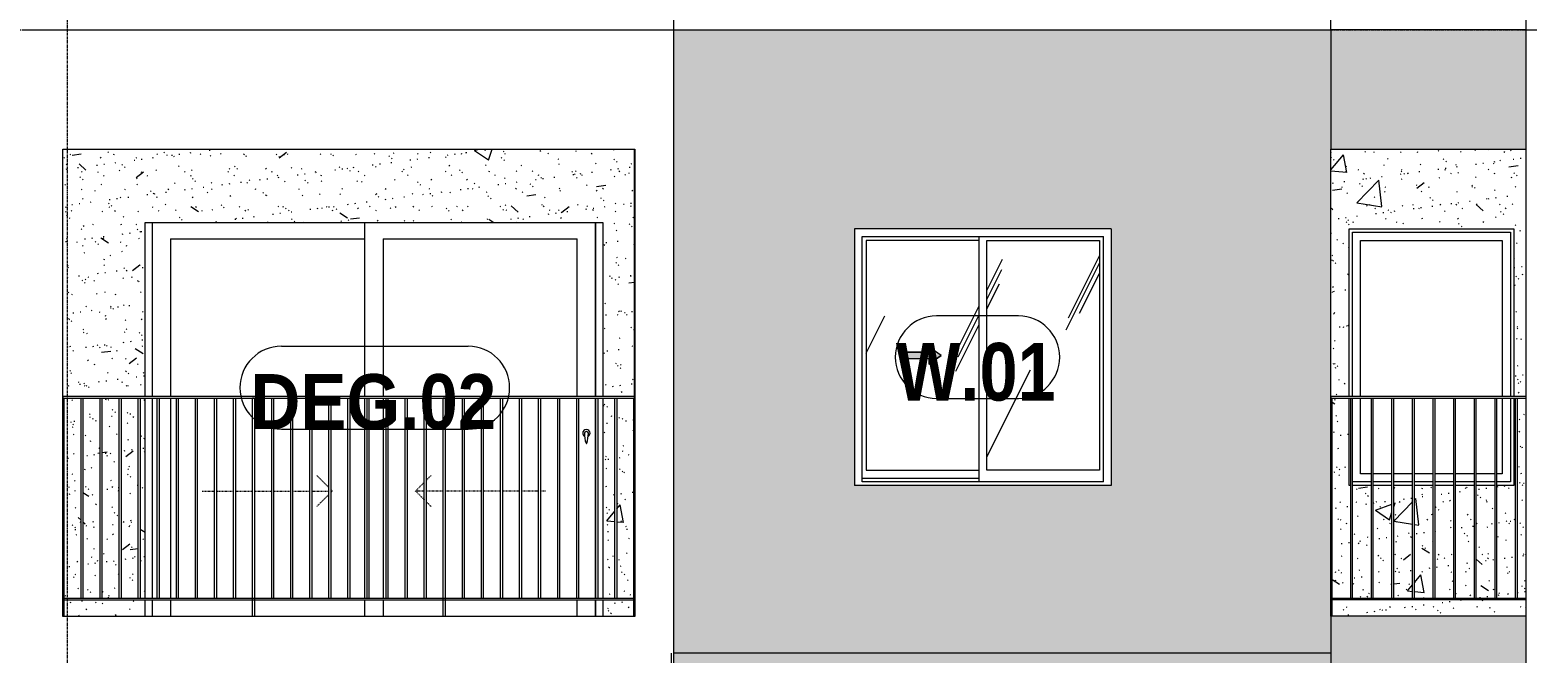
# Model space of a CAD drawing. Header units: millimetres. Extents: x 1240 to 198004, y -7796 to 35300.
# Drawn here: x 53332 to 61507, y 15800 to 19200 of the extents above; entities that cross this region are included whole.
import ezdxf

# ---------------------------------------------------------------- set-up
doc = ezdxf.new("R2010")
doc.units = ezdxf.units.MM
for name, pattern in [('1 NÉT CALL OUT', [6, 3, -3]), ('Centre', [31.75, 6.35, -4.7625, 15.875, -4.7625]), ('Dash', [6, 3, -3]), ('Grid Line', [22.225, 12.7, -3.175, 3.175, -3.175])]:
    doc.linetypes.add(name, pattern=pattern)
for name, color, linetype, lineweight in [('0-1', 7, 'Continuous', 5), ('A-DETL-GENF', 92, 'Continuous', 9), ('A-DETL-GENF-2', 92, '1 NÉT CALL OUT', 9), ('A-DOOR', 31, 'Continuous', 9), ('A-DOOR-FRAM', 31, 'Continuous', 9), ('A-DOOR-HDLN', 31, 'Dash', 18), ('A-DOOR-IDEN', 31, 'Continuous', 9), ('A-FLOR-HRAL', 11, 'Continuous', 9), ('A-FLOR-HRAL-1', 253, 'Continuous', 9), ('A-FLOR-LEVL-2', 51, 'Centre', 9), ('A-GLAZ', 151, 'Continuous', 9), ('A-GLAZ-1', 7, 'Continuous', 9), ('A-GLAZ-3', 7, '1 NÉT CALL OUT', 9), ('A-GLAZ-IDEN', 152, 'Continuous', 9), ('A-WALL', 113, 'Continuous', 9), ('A-WALL-PATT-2', 9, 'Continuous', 9), ('A-WALL-PATT-4', 111, 'Continuous', 9), ('I-WALL', 2, 'Continuous', 9), ('I-WALL-1', 7, 'Continuous', 9), ('S-COLS', 52, 'Continuous', 9), ('S-GRID-1', 1, 'Grid Line', 9)]:
    doc.layers.add(name, color=color, linetype=linetype, lineweight=lineweight)
doc.styles.add('Arial_B_1', font='arialbd.ttf', dxfattribs={"width": 0.85, "height": 315})
doc.styles.add('Arial_B_2', font='arialbd.ttf', dxfattribs={"width": 0.9, "height": 300})
pattern_1 = [(50, (377.7, 0), (1093.104, -95.634), [114.3, -1257.3]), (355, (377.7, 0), (-211.457, 1146.34), [91.44, -1005.84]), (100.451, (468.8, -8), (881.656, 1050.7), [97.14, -1068.54]), (46.184, (377.7, 304.8), (1626.475, -252.257), [171.45, -1885.95]), (96.636, (513.3, 283.8), (1424.416, 1484.565), [145.71, -1602.81]), (351.184, (377.7, 304.8), (1424.43, 1484.55), [137.16, -1508.76]), (21, (530.1, 228.6), (909.686, -613.591), [114.3, -1257.3]), (326, (530.1, 228.6), (370.812, 1105.129), [91.44, -1005.84]), (71.451, (606, 177.5), (1280.503, 491.528), [97.14, -1068.54]), (37.5, (377.74, 0), (18.5313, 507.3303), [50.292, -943.356, 50.292, -970.788, -1009.65]), (37.5, (377.74, 0), (18.5313, 507.3303), [-2014.728, 50.292, -959.358]), (7.5, (377.74, 0), (400.9178, 601.0836), [50.292, -531.876, 50.292, -920.496, -384.81]), (7.5, (377.74, 0), (400.9178, 601.0836), [-1552.956, 50.292, -334.518]), (327.5, (37.9, 0), (813.5452, -34.3737), [50.292, -330.708, 50.292, -1138.428, -1577.34]), (327.5, (37.9, 0), (813.5452, -34.3737), [-1569.72, 50.292, -1527.048]), (317.5, (-114.5, 0), (888.7755, 152.56), [50.292, -445.008, 50.292, -739.14, -1120.14]), (317.5, (-114.5, 0), (888.7755, 152.56), [-1284.732, 50.292, -1069.848])]
pattern_2 = [(37.5, (377.74, 0), (-4.79953, 146.8239), [5.029, -110.795, 5.029, -124.511, -123.825]), (37.5, (377.74, 0), (-4.79953, 146.8239), [-245.364, 5.029, -118.796]), (7.5, (377.74, 0), (134.85743, 215.0472), [5.029, -57.455, 5.029, -99.365, -40.005]), (7.5, (377.74, 0), (134.85743, 215.0472), [-166.878, 5.029, -34.976]), (327.5, (284.02, 0), (237.29776, 0.4316), [5.029, -33.071, 5.029, -132.131, -179.07]), (327.5, (284.02, 0), (237.29776, 0.4316), [-175.26, 5.029, -174.041]), (317.5, (284.02, 0), (229.06706, 66.8792), [5.029, -14.021, 5.029, -84.887, -102.87]), (317.5, (284.02, 0), (229.06706, 66.8792), [-108.966, 5.029, -97.841])]
pattern_3 = [(63.435, (2168, 104.33), (-0.001, 1524.001), [532.463, -2875.304]), (63.435, (644, 104.33), (-0.001, 1524.001), [532.463, -2875.304]), (63.435, (2897.55, 398.8), (-0.001, 1524.001), [532.463, -2875.304]), (63.435, (1373.55, 398.8), (-0.001, 1524.001), [532.463, -2875.304]), (63.435, (2787.1, 294.83), (-0.001, 1524.001), [532.463, -2875.304]), (63.435, (1263.1, 294.83), (-0.001, 1524.001), [532.463, -2875.304]), (63.435, (2674.6, 890.1), (-0.001, 1524.001), [258.802, -3148.965]), (63.435, (1150.6, 890.1), (-0.001, 1524.001), [258.802, -3148.965]), (63.435, (2600.96, 797.95), (-0.001, 1524.001), [532.463, -2875.304]), (63.435, (1076.96, 797.95), (-0.001, 1524.001), [532.463, -2875.304]), (63.435, (2613.95, 864.1), (-0.001, 1524.001), [532.463, -2875.304]), (63.435, (1089.95, 864.1), (-0.001, 1524.001), [532.463, -2875.304]), (63.435, (1999.1, 573.94), (-0.001, 1524.001), [532.463, -2875.304]), (63.435, (475.1, 573.94), (-0.001, 1524.001), [532.463, -2875.304]), (63.435, (2012.1, 651.9), (-0.001, 1524.001), [532.463, -2875.304]), (63.435, (488.1, 651.9), (-0.001, 1524.001), [532.463, -2875.304]), (63.435, (2015.6, 708.1), (-0.001, 1524.001), [532.463, -2875.304]), (63.435, (491.6, 708.1), (-0.001, 1524.001), [532.463, -2875.304])]

# ---------------------------------------------------------------- blocks, each defined once
blk = doc.blocks.new('M_Fixed - 900 x 1400-901191-TKCS_MẶT ĐỨNG NỘI KHU 1')
at = {"layer": 'A-GLAZ-1'}
for p, q in [((68756, 7896), (69618, 7896)), ((68756, 7000), (68756, 7896)), ((68800, 7852), (69574, 7852)), ((68800, 7000), (68800, 7852)), ((69574, 7852), (69574, 7000)), ((69618, 7896), (69618, 7000)), ((68800, 6578), (68800, 6990)), ((69574, 6990), (69574, 6578)), ((69618, 6990), (69618, 6534)), ((68859, 6578), (68800, 6578)), ((68971.5, 6578), (68869, 6578)), ((69084, 6578), (68981.5, 6578)), ((69196.5, 6578), (69094, 6578)), ((69309, 6578), (69206.5, 6578)), ((69421.5, 6578), (69319, 6578)), ((69534, 6578), (69431.5, 6578)), ((69574, 6578), (69544, 6578)), ((68859, 6534), (68756.5, 6534)), ((68971.5, 6534), (68869, 6534)), ((69084, 6534), (68981.5, 6534)), ((69196.5, 6534), (69094, 6534)), ((69309, 6534), (69206.5, 6534)), ((69421.5, 6534), (69319, 6534)), ((69534, 6534), (69431.5, 6534)), ((69618, 6534), (69544, 6534))]:
    blk.add_line(p, q, dxfattribs=at)
blk = doc.blocks.new('Railing - 10mm-901206-TKCS_MẶT ĐỨNG NỘI KHU 1')
at = {"layer": 'A-FLOR-HRAL-1'}
for p, q in [((68746.5, 5900), (68746.5, 6990)), ((68756.5, 5900), (68756.5, 6990))]:
    blk.add_line(p, q, dxfattribs=at)
blk = doc.blocks.new('Railing - 50 x 10mm-V11-TKCS_MẶT ĐỨNG NỘI KHU 1')
at = {"layer": 'A-FLOR-HRAL-1'}
for p in [(60434.9, 6990), (60441.9, 5801.2)]:
    blk.add_line(p, (60441.9, 6990), dxfattribs=at)
blk = doc.blocks.new('Railing - Railing-V156-TKCS_MẶT ĐỨNG NỘI KHU 1')
at = {"layer": 'A-FLOR-HRAL-1'}
for p, q in [((60436.9, 12690), (60436.9, 12700)), ((60436.9, 12700), (61501.9, 12700)), ((61501.9, 12690), (60436.9, 12690))]:
    blk.add_line(p, q, dxfattribs=at)
for name, p in [('Railing - 50 x 10mm-V11-TKCS_MẶT ĐỨNG NỘI KHU 1', (0, 6800)), ('Railing - 10mm-901206-TKCS_MẶT ĐỨNG NỘI KHU 1', (-8202.1, 6800)), ('Railing - 10mm-901206-TKCS_MẶT ĐỨNG NỘI KHU 1', (-8089.6, 6800)), ('Railing - 10mm-901206-TKCS_MẶT ĐỨNG NỘI KHU 1', (-7977.1, 6800)), ('Railing - 10mm-901206-TKCS_MẶT ĐỨNG NỘI KHU 1', (-7864.6, 6800)), ('Railing - 10mm-901206-TKCS_MẶT ĐỨNG NỘI KHU 1', (-7752.1, 6800)), ('Railing - 10mm-901206-TKCS_MẶT ĐỨNG NỘI KHU 1', (-7639.6, 6800)), ('Railing - 10mm-901206-TKCS_MẶT ĐỨNG NỘI KHU 1', (-7527.1, 6800)), ('Railing - 10mm-901206-TKCS_MẶT ĐỨNG NỘI KHU 1', (-7414.6, 6800)), ('Railing - 10mm-901206-TKCS_MẶT ĐỨNG NỘI KHU 1', (-7302.1, 6800))]:
    blk.add_blockref(name, p)
blk = doc.blocks.new('Top Rail Type - Top Rail_Internal_-883276-TKCS_MẶT ĐỨNG NỘI KHU 1')
at = {"layer": 'A-FLOR-HRAL-1'}
for p, q in [((60436.9, 6990), (60436.9, 7000)), ((61501.9, 7000), (60436.9, 7000)), ((60436.9, 6990), (61501.9, 6990))]:
    blk.add_line(p, q, dxfattribs=at)
blk = doc.blocks.new('NCV_TKTC_TANG 5_rvt-1-TKCS_MẶT ĐỨNG NỘI KHU 1')
at = {"layer": 'A-WALL-PATT-2'}
h = blk.add_hatch(dxfattribs=at)
h.set_pattern_fill('FP_31', color=256, style=0, pattern_type=2)
h.set_pattern_definition(pattern_1)
h.paths.add_polyline_path([(56460.3, 16000), (56630.3, 16000), (56630.3, 16090), (56460.3, 16090)])
h.paths.add_polyline_path([(53516.9, 16000), (53960.3, 16000), (53960.3, 16090), (53516.9, 16090), (53516.9, 16005)])
h.paths.add_polyline_path([(56460.3, 16100), (56526.2, 16100), (56526.2, 17190), (56460.3, 17190), (56460.3, 16315.9)])
h.paths.add_polyline_path([(53621, 16100), (53715.2, 16100), (53715.2, 17190), (53621, 17190), (53621, 16109.1)])
h.paths.add_polyline_path([(56536.2, 16100), (56630.3, 16100), (56630.3, 17190), (56536.2, 17190), (56536.2, 16315.9)])
h.paths.add_polyline_path([(53611, 16100), (53611, 17190), (53516.9, 17190), (53517.4, 16100), (53585.9, 16100)])
h.paths.add_polyline_path([(53725.2, 16100), (53819.3, 16100), (53819.3, 17190), (53725.2, 17190), (53725.2, 16213.2)])
h.paths.add_polyline_path([(53829.3, 16100), (53923.4, 16100), (53923.4, 17190), (53829.3, 17190), (53829.3, 16315.9)])
h.paths.add_polyline_path([(53933.4, 16100), (53960.3, 16100), (53960.3, 17190), (53933.4, 17190), (53933.4, 16315.9)])
h.paths.add_polyline_path([(53786.8, 17200), (53960.3, 17200), (53960.3, 18150), (56460.3, 18150), (56460.3, 17200), (56633.3, 17200), (56633.3, 18550), (53511.9, 18550), (53511.9, 17200), (53782.8, 17200)])
h = blk.add_hatch(dxfattribs=at)
h.set_pattern_fill('FP_32', color=256, style=0, pattern_type=2)
h.set_pattern_definition(pattern_2)
h.paths.add_polyline_path([(56460.3, 16000), (56630.3, 16000), (56630.3, 16090), (56460.3, 16090)])
h.paths.add_polyline_path([(53516.9, 16000), (53960.3, 16000), (53960.3, 16090), (53516.9, 16090), (53516.9, 16005)])
h.paths.add_polyline_path([(56460.3, 16100), (56526.2, 16100), (56526.2, 17190), (56460.3, 17190), (56460.3, 16315.9)])
h.paths.add_polyline_path([(53621, 16100), (53715.2, 16100), (53715.2, 17190), (53621, 17190), (53621, 16109.1)])
h.paths.add_polyline_path([(56536.2, 16100), (56630.3, 16100), (56630.3, 17190), (56536.2, 17190), (56536.2, 16315.9)])
h.paths.add_polyline_path([(53611, 16100), (53611, 17190), (53516.9, 17190), (53517.4, 16100), (53585.9, 16100)])
h.paths.add_polyline_path([(53725.2, 16100), (53819.3, 16100), (53819.3, 17190), (53725.2, 17190), (53725.2, 16213.2)])
h.paths.add_polyline_path([(53829.3, 16100), (53923.4, 16100), (53923.4, 17190), (53829.3, 17190), (53829.3, 16315.9)])
h.paths.add_polyline_path([(53933.4, 16100), (53960.3, 16100), (53960.3, 17190), (53933.4, 17190), (53933.4, 16315.9)])
h.paths.add_polyline_path([(53786.8, 17200), (53960.3, 17200), (53960.3, 18150), (56460.3, 18150), (56460.3, 17200), (56633.3, 17200), (56633.3, 18550), (53511.9, 18550), (53511.9, 17200), (53782.8, 17200)])
h = blk.add_hatch(dxfattribs=at)
h.set_pattern_fill('FP_31', color=256, style=0, pattern_type=2)
h.set_pattern_definition(pattern_1)
h.paths.add_polyline_path([(60441.9, 16001.2), (61501.9, 16001.2), (61501.9, 16090), (60441.9, 16090)])
h.paths.add_polyline_path([(60891.9, 16100), (60994.4, 16100), (60994.4, 16715), (60891.9, 16715), (60891.9, 16315.9)])
h.paths.add_polyline_path([(61004.4, 16100), (61106.9, 16100), (61106.9, 16715), (61004.4, 16715), (61004.4, 16300.1)])
h.paths.add_polyline_path([(61116.9, 16100), (61219.4, 16100), (61219.4, 16715), (61116.9, 16715), (61116.9, 16200.7)])
h.paths.add_polyline_path([(60881.9, 16100), (60881.9, 16715), (60779.4, 16715), (60779.4, 16100)])
h.paths.add_polyline_path([(61230.9, 16100), (61331.9, 16100), (61331.9, 16715), (61229.4, 16715), (61229.4, 16100)])
h.paths.add_polyline_path([(60554.4, 16100), (60656.9, 16100), (60656.9, 16715), (60554.4, 16715), (60554.4, 16315.9)])
h.paths.add_polyline_path([(60769.4, 16100), (60769.4, 16715), (60666.9, 16715), (60666.9, 16100)])
h.paths.add_polyline_path([(60544.4, 16100), (60544.4, 16715), (60534.9, 16715), (60534.9, 17190), (60441.9, 17190), (60441.9, 16100)])
h.paths.add_polyline_path([(61341.9, 16100), (61444.4, 16100), (61444.4, 17190), (61434.9, 17190), (61434.9, 16715), (61341.9, 16715), (61341.9, 16315.9)])
h.paths.add_polyline_path([(61454.4, 16100), (61501.9, 16100), (61501.9, 17190), (61454.4, 17190), (61454.4, 16315.9)])
h.paths.add_polyline_path([(60434.9, 17190), (60436.9, 17190), (60436.9, 17200), (60534.9, 17200), (60534.9, 18115), (61434.9, 18115), (61434.9, 17200), (61501.9, 17200), (61501.9, 18550), (60434.9, 18550), (60434.9, 18114.4)])
h = blk.add_hatch(dxfattribs=at)
h.set_pattern_fill('FP_32', color=256, style=0, pattern_type=2)
h.set_pattern_definition(pattern_2)
h.paths.add_polyline_path([(60441.9, 16001.2), (61501.9, 16001.2), (61501.9, 16090), (60441.9, 16090)])
h.paths.add_polyline_path([(60891.9, 16100), (60994.4, 16100), (60994.4, 16715), (60891.9, 16715), (60891.9, 16315.9)])
h.paths.add_polyline_path([(61004.4, 16100), (61106.9, 16100), (61106.9, 16715), (61004.4, 16715), (61004.4, 16300.1)])
h.paths.add_polyline_path([(61116.9, 16100), (61219.4, 16100), (61219.4, 16715), (61116.9, 16715), (61116.9, 16200.7)])
h.paths.add_polyline_path([(60881.9, 16100), (60881.9, 16715), (60779.4, 16715), (60779.4, 16100)])
h.paths.add_polyline_path([(61230.9, 16100), (61331.9, 16100), (61331.9, 16715), (61229.4, 16715), (61229.4, 16100)])
h.paths.add_polyline_path([(60554.4, 16100), (60656.9, 16100), (60656.9, 16715), (60554.4, 16715), (60554.4, 16315.9)])
h.paths.add_polyline_path([(60769.4, 16100), (60769.4, 16715), (60666.9, 16715), (60666.9, 16100)])
h.paths.add_polyline_path([(60544.4, 16100), (60544.4, 16715), (60534.9, 16715), (60534.9, 17190), (60441.9, 17190), (60441.9, 16100)])
h.paths.add_polyline_path([(61341.9, 16100), (61444.4, 16100), (61444.4, 17190), (61434.9, 17190), (61434.9, 16715), (61341.9, 16715), (61341.9, 16315.9)])
h.paths.add_polyline_path([(61454.4, 16100), (61501.9, 16100), (61501.9, 17190), (61454.4, 17190), (61454.4, 16315.9)])
h.paths.add_polyline_path([(60434.9, 17190), (60436.9, 17190), (60436.9, 17200), (60534.9, 17200), (60534.9, 18115), (61434.9, 18115), (61434.9, 17200), (61501.9, 17200), (61501.9, 18550), (60434.9, 18550), (60434.9, 18114.4)])
at = {"layer": 'I-WALL-1'}
for p, q in [((53960.3, 17200), (53960.3, 18150)), ((53960.3, 18150), (56460.3, 18150)), ((56460.3, 18150), (56460.3, 17200)), ((60534.9, 17200), (60534.9, 18115)), ((60534.9, 18115), (61434.9, 18115)), ((61434.9, 18115), (61434.9, 17200)), ((53960.3, 16100), (53960.3, 17190)), ((56460.3, 17190), (56460.3, 16100)), ((60534.9, 16715), (60534.9, 17190)), ((61434.9, 17190), (61434.9, 16715)), ((60544.4, 16715), (60534.9, 16715)), ((60656.9, 16715), (60554.4, 16715)), ((60769.4, 16715), (60666.9, 16715)), ((60881.9, 16715), (60779.4, 16715)), ((60994.4, 16715), (60891.9, 16715)), ((61106.9, 16715), (61004.4, 16715)), ((61219.4, 16715), (61116.9, 16715)), ((61331.9, 16715), (61229.4, 16715)), ((61434.9, 16715), (61341.9, 16715)), ((53960.3, 16000), (53960.3, 16090)), ((56460.3, 16090), (56460.3, 16000))]:
    blk.add_line(p, q, dxfattribs=at)
at = {"layer": 'A-FLOR-HRAL'}
for name, p in [('Railing - Railing-V156-TKCS_MẶT ĐỨNG NỘI KHU 1', (0, 3400)), ('Top Rail Type - Top Rail_Internal_-883276-TKCS_MẶT ĐỨNG NỘI KHU 1', (0, 10200))]:
    blk.add_blockref(name, p, dxfattribs=at)
at = {"layer": 'A-GLAZ'}
blk.add_blockref('M_Fixed - 900 x 1400-901191-TKCS_MẶT ĐỨNG NỘI KHU 1', (-8202.1, 10200), dxfattribs=at)
blk = doc.blocks.new('1_FAMILY RVT - W01-WxH 1400x1400xmm-V170-TKCS_MẶT ĐỨNG NỘI KHU 1')
at = {"layer": 'A-DETL-GENF-2'}
blk.add_hatch(color=256, dxfattribs=at).paths.add_polyline_path([(58239.8, 17376.5), (58307.5, 17423.9), (58239.8, 17471.4), (58239.8, 17440.9), (58104.3, 17440.9), (58104.3, 17407), (58239.8, 17407)])
at = {"layer": 'A-GLAZ'}
h = blk.add_hatch(dxfattribs=at)
h.set_pattern_fill('FP_2', color=256, style=0, pattern_type=2)
h.set_pattern_definition(pattern_3)
h.paths.add_polyline_path([(57898.8, 16797), (58513.1, 16797), (58513.1, 18050.9), (57898.8, 18050.9), (57898.8, 17411.2)])
h.paths.add_polyline_path([(58239.8, 17376.5), (58239.8, 17407), (58104.3, 17407), (58104.3, 17440.9), (58239.8, 17440.9), (58239.8, 17471.4), (58307.5, 17423.9), (58283.4, 17407)])
h = blk.add_hatch(dxfattribs=at)
h.set_pattern_fill('FP_2', color=256, style=0, pattern_type=2)
h.set_pattern_definition(pattern_3)
h.paths.add_polyline_path([(59171.8, 16797), (59171.8, 18050.9), (58557.5, 18050.9), (58557.5, 16797)])
at = {"layer": 'A-DETL-GENF'}
for p, q in [((58104.3, 17440.9), (58104.3, 17407)), ((58104.3, 17440.9), (58239.8, 17440.9)), ((58239.8, 17440.9), (58104.3, 17440.9)), ((58104.3, 17440.9), (58104.3, 17407)), ((58239.8, 17471.4), (58239.8, 17440.9)), ((58307.5, 17423.9), (58239.8, 17471.4)), ((58307.5, 17423.9), (58239.8, 17471.4)), ((58239.8, 17471.4), (58239.8, 17440.9)), ((58307.5, 17423.9), (58239.8, 17376.5)), ((58239.8, 17376.5), (58307.5, 17423.9)), ((58104.3, 17407), (58239.8, 17407)), ((58104.3, 17407), (58239.8, 17407)), ((58239.8, 17407), (58239.8, 17376.5)), ((58239.8, 17407), (58239.8, 17376.5))]:
    blk.add_line(p, q, dxfattribs=at)
at = {"layer": 'A-GLAZ'}
for p, q in [((59235.3, 18114.4), (57835.3, 18114.4)), ((57835.3, 18114.4), (57835.3, 16714.4)), ((57876.2, 18073.5), (59194.4, 18073.5)), ((57876.2, 16733.5), (57876.2, 18073.5)), ((58513.1, 18073.5), (58513.1, 16733.5)), ((59194.4, 16733.5), (59194.4, 18073.5)), ((59235.3, 18114.4), (59235.3, 16714.4)), ((57898.8, 18050.9), (57898.8, 16797)), ((58513.1, 18050.9), (57898.8, 18050.9)), ((58557.5, 16797), (58557.5, 18050.9)), ((58557.5, 18050.9), (59171.8, 18050.9)), ((59171.8, 18050.9), (59171.8, 16797)), ((57898.8, 16797), (58513.1, 16797)), ((59171.8, 16797), (58557.5, 16797)), ((59235.3, 16714.4), (57835.3, 16714.4)), ((58513.1, 16752.5), (57876.2, 16752.5)), ((58513.1, 16752.5), (57876.2, 16752.5)), ((59194.4, 16733.5), (57876.2, 16733.5))]:
    blk.add_line(p, q, dxfattribs=at)
blk = doc.blocks.new('DEG_02-DEG_03 - DEG_02-2500x2400mm-CỬA ĐI 02 CÁNH TRƯỢT-625766-TKCS_MẶT ĐỨNG NỘI KHU 1')
at = {"layer": 'A-DOOR'}
for p, q in [((55160.3, 10400), (55160.3, 11350)), ((56420.3, 11350), (56420.3, 10400)), ((54100.3, 11260), (54100.3, 10400)), ((54100.3, 11260), (55160.3, 11260)), ((55260.3, 11260), (55260.3, 10400)), ((55260.3, 11260), (56320.3, 11260)), ((56320.3, 10400), (56320.3, 11260)), ((54100.3, 10390), (54100.3, 9300)), ((55160.3, 9300), (55160.3, 10390)), ((55260.3, 10390), (55260.3, 9300)), ((56420.3, 10390), (56420.3, 9300)), ((54100.3, 9290), (54100.3, 9200)), ((55160.3, 9200), (55160.3, 9290)), ((55260.3, 9290), (55260.3, 9200)), ((56320.3, 9200), (56320.3, 9290)), ((56420.3, 9290), (56420.3, 9200))]:
    blk.add_line(p, q, dxfattribs=at)
at = {"layer": 'A-DOOR', "flags": 128}
blk.add_lwpolyline([(56371.8, 10208.7), (56371.8, 10208.7), (56371.8, 10208.7), (56371.8, 10208.7), (56371.8, 10208.7), (56371.8, 10208.7), (56371.8, 10208.7), (56371.7, 10208.7), (56371.7, 10208.7), (56371.7, 10208.7), (56371.7, 10208.7), (56371.6, 10208.7), (56371.6, 10208.7), (56371.6, 10208.7), (56371.5, 10208.7), (56371.5, 10208.7), (56371.5, 10208.7), (56371.4, 10208.7), (56371.4, 10208.7), (56371.4, 10208.7), (56371.3, 10208.7), (56371.3, 10208.7), (56371.2, 10208.7), (56371.2, 10208.7), (56371.1, 10208.7), (56371.1, 10208.7), (56371, 10208.7), (56371, 10208.7), (56370.9, 10208.7), (56370.9, 10208.7), (56370.8, 10208.7), (56370.7, 10208.7), (56370.7, 10208.7), (56370.6, 10208.7), (56370.6, 10208.7), (56370.5, 10208.7), (56370.4, 10208.7), (56370.4, 10208.7), (56370.3, 10208.7), (56370.3, 10208.7), (56370.2, 10208.7), (56370.1, 10208.7), (56370.1, 10208.7), (56370, 10208.7), (56370, 10208.7), (56369.9, 10208.7), (56369.9, 10208.7), (56369.8, 10208.7), (56369.7, 10208.7), (56369.7, 10208.7), (56369.6, 10208.7), (56369.6, 10208.7), (56369.5, 10208.7), (56369.5, 10208.7), (56369.4, 10208.7), (56369.4, 10208.7), (56369.3, 10208.7), (56369.3, 10208.7), (56369.2, 10208.7), (56369.2, 10208.7), (56369.2, 10208.7), (56369.1, 10208.7), (56369.1, 10208.7), (56369.1, 10208.7), (56369, 10208.7), (56369, 10208.7), (56369, 10208.7), (56368.9, 10208.7), (56368.9, 10208.7), (56368.9, 10208.7), (56368.9, 10208.7), (56368.9, 10208.7), (56368.8, 10208.7), (56368.8, 10208.7), (56368.8, 10208.7), (56368.8, 10208.7), (56368.8, 10208.7)], dxfattribs=at)
at = {"layer": 'A-DOOR'}
for centre, radius, start, end in [((56370.3, 10200), 20, 0, 180), ((56370.3, 10200), 20, 180, 240), ((56368.8, 10199.2), 9.45, 90, 180), ((56524.1, 10199.2), 164.8, 180, 199.13397), ((56370.7, 10146), 2.34, 199.13397, 261.03098), ((56369.9, 10146), 2.34, 278.96902, 340.86603), ((56371.8, 10199.2), 9.45, 0, 90), ((56216.5, 10199.2), 164.8, 340.86603, 0), ((56370.3, 10200), 20, 300, 0)]:
    blk.add_arc(centre, radius, start, end, dxfattribs=at)
at = {"layer": 'A-DOOR-FRAM'}
for p, q in [((54000.3, 10400), (54000.3, 11350)), ((56420.3, 10400), (56420.3, 11350)), ((54000.3, 9300), (54000.3, 10390)), ((56420.3, 9300), (56420.3, 10390)), ((54000.3, 9200), (54000.3, 9290)), ((56420.3, 9200), (56420.3, 9290))]:
    blk.add_line(p, q, dxfattribs=at)
at = {"layer": 'A-DOOR-HDLN'}
for p, q in [((54964.5, 9902.8), (54898.2, 9969.1)), ((54983.1, 9884.2), (54974.5, 9892.8)), ((55437.6, 9884.2), (55485.1, 9931.7)), ((55495.1, 9941.7), (55522.4, 9969.1)), ((54273.1, 9884.2), (54339.8, 9884.2)), ((54349.8, 9884.2), (54443.9, 9884.2)), ((54453.9, 9884.2), (54548.1, 9884.2)), ((54558.1, 9884.2), (54652.2, 9884.2)), ((54662.2, 9884.2), (54756.3, 9884.2)), ((54766.3, 9884.2), (54860.4, 9884.2)), ((54870.4, 9884.2), (54964.5, 9884.2)), ((54964.5, 9865.7), (54898.2, 9799.4)), ((54983.1, 9884.2), (54974.5, 9875.7)), ((54974.5, 9884.2), (54983.1, 9884.2)), ((55437.6, 9884.2), (55485.1, 9836.7)), ((55485.1, 9884.2), (55437.6, 9884.2)), ((55589.2, 9884.2), (55495.1, 9884.2)), ((55495.1, 9826.7), (55522.4, 9799.4)), ((55693.3, 9884.2), (55599.2, 9884.2)), ((55797.4, 9884.2), (55703.3, 9884.2)), ((55901.5, 9884.2), (55807.4, 9884.2)), ((56005.6, 9884.2), (55911.5, 9884.2)), ((56109.7, 9884.2), (56015.6, 9884.2)), ((56147.6, 9884.2), (56119.7, 9884.2))]:
    blk.add_line(p, q, dxfattribs=at)
blk = doc.blocks.new('Railing - 10mm-1251313-TKCS_MẶT ĐỨNG NỘI KHU 1')
at = {"layer": 'A-FLOR-HRAL'}
for p, q in [((61811, 5900), (61811, 6990)), ((61821, 6990), (61821, 5900))]:
    blk.add_line(p, q, dxfattribs=at)
blk = doc.blocks.new('Railing - 50 x 10mm-1251315-TKCS_MẶT ĐỨNG NỘI KHU 1')
at = {"layer": 'A-FLOR-HRAL'}
for p, q in [((62758.1, 6990), (62748.1, 6990)), ((62748.1, 5800), (62748.1, 6990)), ((62758.1, 6990), (62758.1, 5800))]:
    blk.add_line(p, q, dxfattribs=at)
blk = doc.blocks.new('Railing - 50 x 10mm-1251311-TKCS_MẶT ĐỨNG NỘI KHU 1')
at = {"layer": 'A-FLOR-HRAL'}
for q in [(61711.9, 6990), (61716.9, 5800)]:
    blk.add_line((61716.9, 6990), q, dxfattribs=at)
blk = doc.blocks.new('Railing - 50 x 10mm-V174-TKCS_MẶT ĐỨNG NỘI KHU 1')
at = {"layer": 'A-FLOR-HRAL'}
for p in [(56633.3, 17190), (56630.3, 15999.7)]:
    blk.add_line(p, (56630.3, 17190), dxfattribs=at)
blk = doc.blocks.new('Railing - Railing-3262433-TKCS_MẶT ĐỨNG NỘI KHU 1')
at = {"layer": 'A-FLOR-HRAL'}
for p, q in [((53511.9, 16100), (56633.3, 16100)), ((53511.9, 16090), (56633.3, 16090))]:
    blk.add_line(p, q, dxfattribs=at)
for name, p in [('Railing - 50 x 10mm-1251311-TKCS_MẶT ĐỨNG NỘI KHU 1', (-8200, 10200)), ('Railing - 10mm-1251313-TKCS_MẶT ĐỨNG NỘI KHU 1', (-8200, 10200)), ('Railing - 10mm-1251313-TKCS_MẶT ĐỨNG NỘI KHU 1', (-8095.9, 10200)), ('Railing - 10mm-1251313-TKCS_MẶT ĐỨNG NỘI KHU 1', (-7991.8, 10200)), ('Railing - 10mm-1251313-TKCS_MẶT ĐỨNG NỘI KHU 1', (-7887.7, 10200)), ('Railing - 10mm-1251313-TKCS_MẶT ĐỨNG NỘI KHU 1', (-7783.6, 10200)), ('Railing - 10mm-1251313-TKCS_MẶT ĐỨNG NỘI KHU 1', (-7679.4, 10200)), ('Railing - 10mm-1251313-TKCS_MẶT ĐỨNG NỘI KHU 1', (-7575.3, 10200)), ('Railing - 10mm-1251313-TKCS_MẶT ĐỨNG NỘI KHU 1', (-7471.2, 10200)), ('Railing - 10mm-1251313-TKCS_MẶT ĐỨNG NỘI KHU 1', (-7367.1, 10200)), ('Railing - 50 x 10mm-1251315-TKCS_MẶT ĐỨNG NỘI KHU 1', (-8200, 10200)), ('Railing - 10mm-1251313-TKCS_MẶT ĐỨNG NỘI KHU 1', (-7158.9, 10200)), ('Railing - 10mm-1251313-TKCS_MẶT ĐỨNG NỘI KHU 1', (-7054.8, 10200)), ('Railing - 10mm-1251313-TKCS_MẶT ĐỨNG NỘI KHU 1', (-6950.7, 10200)), ('Railing - 10mm-1251313-TKCS_MẶT ĐỨNG NỘI KHU 1', (-6846.5, 10200)), ('Railing - 10mm-1251313-TKCS_MẶT ĐỨNG NỘI KHU 1', (-6742.4, 10200)), ('Railing - 10mm-1251313-TKCS_MẶT ĐỨNG NỘI KHU 1', (-6638.3, 10200)), ('Railing - 10mm-1251313-TKCS_MẶT ĐỨNG NỘI KHU 1', (-6534.2, 10200)), ('Railing - 10mm-1251313-TKCS_MẶT ĐỨNG NỘI KHU 1', (-6430.1, 10200)), ('Railing - 10mm-1251313-TKCS_MẶT ĐỨNG NỘI KHU 1', (-6326, 10200)), ('Railing - 50 x 10mm-1251315-TKCS_MẶT ĐỨNG NỘI KHU 1', (-7158.9, 10200)), ('Railing - 10mm-1251313-TKCS_MẶT ĐỨNG NỘI KHU 1', (-6117.8, 10200)), ('Railing - 10mm-1251313-TKCS_MẶT ĐỨNG NỘI KHU 1', (-6013.6, 10200)), ('Railing - 10mm-1251313-TKCS_MẶT ĐỨNG NỘI KHU 1', (-5909.5, 10200)), ('Railing - 10mm-1251313-TKCS_MẶT ĐỨNG NỘI KHU 1', (-5805.4, 10200)), ('Railing - 10mm-1251313-TKCS_MẶT ĐỨNG NỘI KHU 1', (-5701.3, 10200)), ('Railing - 10mm-1251313-TKCS_MẶT ĐỨNG NỘI KHU 1', (-5597.2, 10200)), ('Railing - 10mm-1251313-TKCS_MẶT ĐỨNG NỘI KHU 1', (-5493.1, 10200)), ('Railing - 10mm-1251313-TKCS_MẶT ĐỨNG NỘI KHU 1', (-5389, 10200)), ('Railing - 10mm-1251313-TKCS_MẶT ĐỨNG NỘI KHU 1', (-5284.9, 10200)), ('Railing - 50 x 10mm-V174-TKCS_MẶT ĐỨNG NỘI KHU 1', (0, 0))]:
    blk.add_blockref(name, p)
blk = doc.blocks.new('Top Rail Type - Top Rail_Internal_-3262434-TKCS_MẶT ĐỨNG NỘI KHU 1')
at = {"layer": 'A-FLOR-HRAL'}
for p, q in [((56633.3, 17200), (53511.9, 17200)), ((53511.9, 17190), (56633.3, 17190))]:
    blk.add_line(p, q, dxfattribs=at)
blk = doc.blocks.new('SSA-WINDOW TAG - 10-2062020-TKCS_MẶT ĐỨNG NỘI KHU 1')
at = {"layer": 'A-GLAZ-IDEN'}
for p, q in [((22610.6, 7667.3), (22163, 7667.3)), ((22163, 7217.3), (22610.6, 7217.3))]:
    blk.add_line(p, q, dxfattribs=at)
for centre, start, end in [((22163, 7442.3), 90, 270), ((22610.6, 7442.3), 270, 90)]:
    blk.add_arc(centre, 225, start, end, dxfattribs=at)
blk = doc.blocks.new('STN_Door Tag - STN_Door Tag-1788670-TKCS_MẶT ĐỨNG NỘI KHU 1')
at = {"layer": 'A-DOOR-IDEN'}
for p, q in [((35836.5, 30934.3), (36856.6, 30934.3)), ((35836.5, 30481.5), (36856.6, 30481.5))]:
    blk.add_line(p, q, dxfattribs=at)
for centre, start, end in [((35836.5, 30707.9), 90, 270), ((36856.6, 30707.9), 270, 90)]:
    blk.add_arc(centre, 226.4, start, end, dxfattribs=at)

msp = doc.modelspace()

# ---------------------------------------------------------------- hatches: boundary and pattern name
at = {"layer": 'A-WALL-PATT-4'}
h = msp.add_hatch(color=256, dxfattribs=at)
h.paths.add_polyline_path([(58038.3, 15800), (60434.9, 15800), (60434.9, 19200), (56845.3, 19200), (56845.3, 15800)])
h.paths.add_polyline_path([(57835.3, 16714.4), (57835.3, 18114.4), (59235.3, 18114.4), (59235.3, 16714.4), (57876.2, 16714.4)])
for points in [[(61501.9, 18550), (61501.9, 19200), (60434.9, 19200), (60434.9, 18550), (60621.7, 18550)], [(61501.9, 15800), (61501.9, 16001.2), (60434.9, 16001.2), (60434.9, 15800), (61267.5, 15800)], [(61501.9, 15150), (61501.9, 15800), (60434.9, 15800), (60434.9, 15150), (61267.5, 15150)]]:
    msp.add_hatch(color=256, dxfattribs=at).paths.add_polyline_path(points)
h = msp.add_hatch(color=256, dxfattribs=at)
h.paths.add_polyline_path([(60434.9, 12400), (60434.9, 15800), (56845.3, 15800), (56845.3, 12400), (59330, 12400)])
h.paths.add_polyline_path([(57876.2, 13314.4), (57835.3, 13314.4), (57835.3, 14714.4), (59235.3, 14714.4), (59235.3, 13314.4), (58038.3, 13314.4)])

# ---------------------------------------------------------------- linework, layer by layer
at = {"layer": 'A-FLOR-LEVL-2'}
msp.add_line((1240.2, 19200), (91585, 19200), dxfattribs=at)
at = {"layer": 'A-WALL'}
for p, q in [((56845.3, 29400), (56845.3, 5600)), ((61501.9, 5600), (61501.9, 29400)), ((60434.9, 19200), (60434.9, 25350)), ((53301.9, 19200), (60434.9, 19200)), ((61501.9, 19200), (68634.9, 19200)), ((53511.9, 16000), (53511.9, 18550)), ((53511.9, 18550), (56635.3, 18550)), ((56635.3, 18550), (56635.3, 16000)), ((60434.9, 16001.2), (60434.9, 18550)), ((56635.3, 16000), (53511.9, 16000)), ((56835.3, 12400), (56835.3, 15800)), ((60434.9, 15800), (56845.3, 15800))]:
    msp.add_line(p, q, dxfattribs=at)
at = {"layer": 'I-WALL'}
for p, q in [((61501.9, 19200), (60434.9, 19200)), ((60434.9, 19200), (60434.9, 18550)), ((60434.9, 18550), (61501.9, 18550)), ((61501.9, 16001.2), (60434.9, 16001.2)), ((60434.9, 16001.2), (60434.9, 15150))]:
    msp.add_line(p, q, dxfattribs=at)
at = {"layer": 'S-COLS'}
msp.add_line((56633.3, 15999.9), (56633.3, 18550), dxfattribs=at)
at = {"layer": 'S-GRID-1'}
msp.add_line((53536.9, -2695.9), (53536.9, 30542.5), dxfattribs=at)

# ---------------------------------------------------------------- block references
at = {"layer": '0-1'}
msp.add_blockref('NCV_TKTC_TANG 5_rvt-1-TKCS_MẶT ĐỨNG NỘI KHU 1', (0, 0), dxfattribs=at)
at = {"layer": 'A-DOOR'}
msp.add_blockref('DEG_02-DEG_03 - DEG_02-2500x2400mm-CỬA ĐI 02 CÁNH TRƯỢT-625766-TKCS_MẶT ĐỨNG NỘI KHU 1', (0, 6800), dxfattribs=at)
at = {"layer": 'A-DOOR-IDEN'}
msp.add_blockref('STN_Door Tag - STN_Door Tag-1788670-TKCS_MẶT ĐỨNG NỘI KHU 1', (18868.4, -13460.1), dxfattribs=at)
at = {"layer": 'A-FLOR-HRAL'}
for name in ['Top Rail Type - Top Rail_Internal_-3262434-TKCS_MẶT ĐỨNG NỘI KHU 1', 'Railing - Railing-3262433-TKCS_MẶT ĐỨNG NỘI KHU 1']:
    msp.add_blockref(name, (0, 0), dxfattribs=at)
at = {"layer": 'A-GLAZ-3'}
msp.add_blockref('1_FAMILY RVT - W01-WxH 1400x1400xmm-V170-TKCS_MẶT ĐỨNG NỘI KHU 1', (0, 0), dxfattribs=at)
at = {"layer": 'A-GLAZ-IDEN'}
msp.add_blockref('SSA-WINDOW TAG - 10-2062020-TKCS_MẶT ĐỨNG NỘI KHU 1', (36119.2, 9972.1), dxfattribs=at)

# ---------------------------------------------------------------- texts
at = {"layer": 'A-DOOR-IDEN', "insert": (55207.3, 17170), "char_height": 300, "width": 1375.65, "attachment_point": 5, "line_spacing_factor": 0.936439, "style": 'Arial_B_2'}
msp.add_mtext('\\pt6.75,13.5,20.25,27,33.75,40.5,47.25,54,60.75,67.5,74.25,81,87.75,94.5,101.25,108,114.75,121.5,128.25,135,141.75,148.5,155.25,162,168.75,175.5,182.25,189,195.75,202.5,209.25,216;DEG.02', dxfattribs=at)
at = {"layer": 'A-GLAZ-IDEN', "insert": (58496.7, 17332.5), "char_height": 315, "width": 902.7, "attachment_point": 5, "line_spacing_factor": 0.936439, "style": 'Arial_B_1'}
msp.add_mtext('\\pt6.3756,12.7512,19.12365,25.49925,31.87485,38.25045,44.62605,50.9985,57.3741,63.7497,70.1253,76.5009,82.8765,89.24895,95.62455,102.00015,108.37575,114.75135,121.1238,127.4994,133.875,140.2506,146.6262,152.99865,159.37425,165.74985,172.12545,178.50105,184.8735,191.2491,197.6247,204.0003;W.01', dxfattribs=at)

doc.saveas('drawing.dxf')
